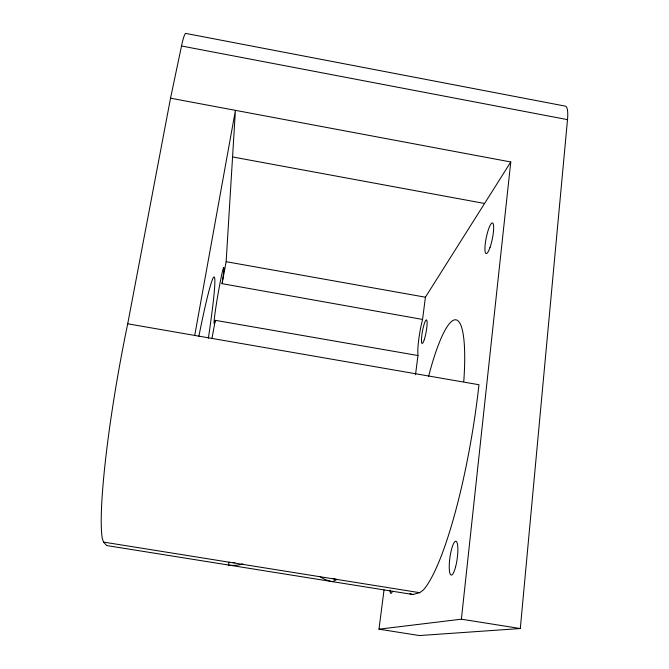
<?xml version="1.0" encoding="UTF-8"?>
<svg xmlns="http://www.w3.org/2000/svg" width="669" height="669" viewBox="0 0 669 669"><rect width="100%" height="100%" fill="white"/><g stroke="black" fill="none" stroke-linecap="round" stroke-linejoin="round"><path stroke-width="1" d="M127.712 323.804L478.962 384.734A170.344 31.552 -80.6 0 1 423.318 590.025L419.672 592.684L412.882 594.507L106.68 545.544L103.544 542.091L102.307 538.578A173.522 18.205 -80 0 1 127.712 323.804L170.545 98.184L510.773 161.973L425.409 297.203L422.574 319.439L222.075 283.664L226.147 261.688L235.421 110.343L194.721 335.428M384.031 589.958L378.98 629.186L419.404 635.55L520.298 628.542L567.504 119.634A26.601 6.213 -76.5 0 0 565.029 106.078L185.94 33.45A27.22 2.91 -81.9 0 0 181.516 45.994L170.545 98.184M378.98 629.186L461.384 619.185L510.773 161.973M415.516 374.715L417.966 355.532L417.799 351.509A27.973 4.365 -79.7 0 1 421.094 325.744L422.574 319.439M211.964 338.389L215.293 320.334A28.324 1.179 -80.3 0 1 215.786 307.899A28.324 1.179 -80.3 0 1 222.735 270.318A28.324 1.179 -80.3 0 1 222.075 283.664M229.149 562.203L228.305 564.996A31.903 31.585 -55.8 0 0 242.78 563.934M103.544 542.091L419.672 592.684M461.384 619.185L520.298 628.542M215.293 320.334L417.966 355.532M226.147 261.688L425.409 297.203M232.569 156.947L484.573 203.476M181.516 45.994L567.504 119.634M409.88 593.712L412.882 594.507M428.536 376.53A107.993 19.853 -80.6 0 1 455.924 319.815A107.993 19.853 -80.6 0 1 463.768 381.472M392.41 591.329A13.02 2.099 -82 0 1 390.002 590.125M198.81 336.532A109.599 5.402 -80.1 0 1 214.13 276.966A109.599 5.402 -80.1 0 1 208.368 338.18M234.894 562.604A32.906 32.605 -54.1 0 1 232.963 562.587M333.17 578.626A32.823 32.053 69.1 0 0 336.867 579.446L332.652 581.679A31.811 31.083 70.7 0 1 320.208 576.787M455.53 567.128A17.085 3.68 -82.2 0 0 455.882 541.238A17.085 3.68 -82.2 0 0 449.242 566.125A17.085 3.68 -82.2 0 0 455.53 567.128M424.297 339.584A11.983 1.873 -79.7 0 0 426.722 320.133A11.983 1.873 -79.7 0 0 421.838 335.286A11.983 1.873 -79.7 0 0 424.297 339.584M490.017 247.446A15.655 3.094 -78.4 0 0 492.668 223.011A15.655 3.094 -78.4 0 0 485.209 244.302A15.655 3.094 -78.4 0 0 490.017 247.446"/></g></svg>
